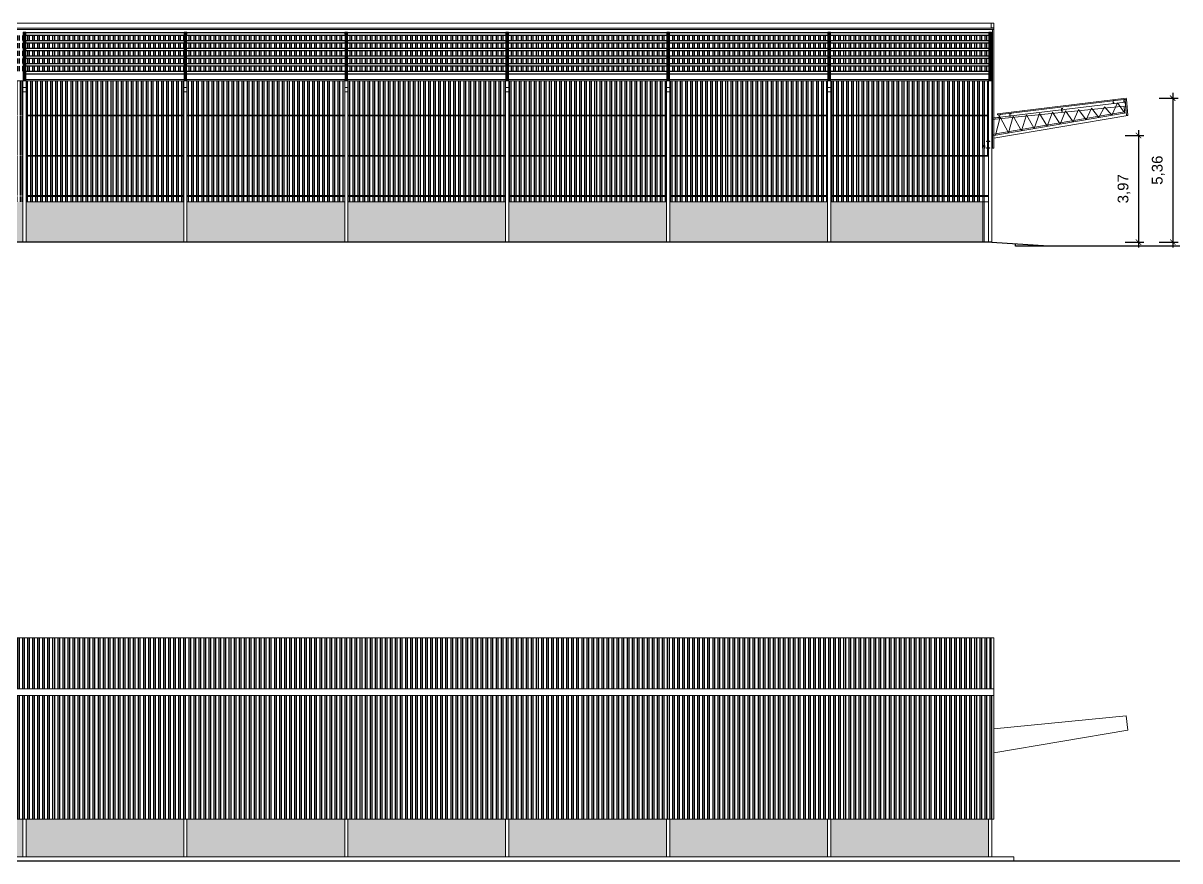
# Model space of a CAD drawing. Header units: inches. Extents: x 1286 to 7442, y -84 to 3420.
# Drawn here: x 2292.95 to 2336, y 61.46 to 92.65 of the extents above; entities that cross this region are included whole.
import ezdxf

# ---------------------------------------------------------------- set-up
doc = ezdxf.new("R2010")
doc.units = ezdxf.units.IN
doc.header["$LTSCALE"] = 3
doc.header["$MEASUREMENT"] = 0
for name, color, linetype, lineweight in [('ARQ_AÇO', 4, 'Continuous', 5), ('ARQ_ESQUADRIAS', 3, 'Continuous', 5), ('ARQ_VISTA', 2, 'Continuous', 5)]:
    doc.layers.add(name, color=color, linetype=linetype, lineweight=lineweight)
doc.layers.add('ARQ_COTAS', color=133, linetype='Continuous')
doc.layers.add('ARQ_HATCH', color=8, linetype='Continuous')
doc.styles.add('1 - 200', font='arial.ttf', dxfattribs={"height": 0.4})
doc.dimstyles.new('1 - 200', dxfattribs={"dimtxt": 0.4, "dimasz": 0.2, "dimexe": 0.2, "dimexo": 0.2, "dimgap": 0.3, "dimtad": 1, "dimzin": 4, "dimtxsty": '1 - 200', "dimblk": 'ARCHTICK', "dimcen": 0.1, "dimdle": 0.2, "dimclrd": 256, "dimclre": 256, "dimclrt": 256, "dimazin": 0, "dimtfac": 1, "dimtix": 1, "dimtofl": 0, "dimtmove": 2, "dimatfit": 3, "dimldrblk": 'OPEN90', "dimfxl": 0.5, "dimfxlon": 1, "dimtolj": 1, "dimtzin": 0, "dimlwd": -1, "dimlwe": -1, "dimarcsym": 0})
pattern_1 = [(37.5, (0, 0), (-0.01259867, 0.385364754), [0, -0.304, 0, -0.34, 0, -0.325]), (7.5, (0, 0), (0.35395534, 0.56442921), [0, -0.164, 0, -0.274, 0, -0.105]), (327.5, (-0.246, 0), (0.62282837, 0.00113181), [0, -0.1, 0, -0.36, 0, -0.47]), (317.5, (-0.246, 0), (0.60122532, 0.17553511), [0, -0.05, 0, -0.236, 0, -0.27])]

# ---------------------------------------------------------------- blocks, each defined once
blk = doc.blocks.new('A$Cf1c9a2c4')
at = {"layer": 'ARQ_AÇO'}
blk.add_lwpolyline([(-0.01, 0.0025), (-0.01, 0.06), (0, 0.06), (0, -0.06), (-0.01, -0.06), (-0.01, -0.0025), (-0.25, -0.0025), (-0.25, -0.06), (-0.26, -0.06), (-0.26, 0.06), (-0.25, 0.06), (-0.25, 0.0025), (-0.01, 0.0025)], dxfattribs=at)
blk = doc.blocks.new('A$Cad615786')
at = {"layer": 'ARQ_AÇO'}
blk.add_lwpolyline([(0.05, 0.005), (0.005, 0.005), (0.005, 0.095), (0.05, 0.095), (0.05, 0.1), (0, 0.1), (0, 0), (0.05, 0), (0.05, 0), (0.05, 0.005)], dxfattribs=at)
blk = doc.blocks.new('_ArchTick')
at = {"color": 0, "linetype": 'ByBlock', "const_width": 0.15}
blk.add_lwpolyline([(-0.5, -0.5), (0.5, 0.5)], dxfattribs=at)
blk = doc.blocks.new('*D181')
at = {"layer": 'ARQ_COTAS', "transparency": 16777216}
for p, q in [((2333.961, 88.466), (2334.661, 88.466)), ((2334.461, 88.666), (2334.461, 84.295)), ((2333.961, 84.495), (2334.661, 84.495))]:
    blk.add_line(p, q, dxfattribs=at)
at = {"layer": 'Defpoints', "color": 0, "transparency": 16777216}
for p in [(2329.079, 88.466), (2328.999, 84.495), (2334.461, 84.495)]:
    blk.add_point(p, dxfattribs=at)
at = {"layer": 'ARQ_COTAS', "transparency": 16777216, "xscale": 0.2, "yscale": 0.2, "zscale": 0.2}
for p, rotation in [((2334.461, 88.466), 90), ((2334.461, 84.495), 270)]:
    blk.add_blockref('_ArchTick', p, dxfattribs=dict(at, rotation=rotation))
at = {"layer": 'ARQ_COTAS', "transparency": 16777216, "insert": (2333.921, 86.481), "char_height": 0.4, "attachment_point": 5, "rotation": 90, "style": '1 - 200'}
blk.add_mtext('\\A1;3,97', dxfattribs=at)
blk = doc.blocks.new('_Open90')
at = {"color": 0, "linetype": 'ByBlock', "lineweight": -2}
for p, q in [((0, 0), (-1, 0)), ((-0.5, 0.5), (0, 0)), ((0, 0), (-0.5, -0.5))]:
    blk.add_line(p, q, dxfattribs=at)
blk = doc.blocks.new('*D182')
at = {"layer": 'ARQ_COTAS', "transparency": 16777216}
for p, q in [((2335.733, 90.051), (2335.733, 84.295)), ((2335.233, 89.851), (2335.933, 89.851)), ((2335.233, 84.495), (2335.933, 84.495))]:
    blk.add_line(p, q, dxfattribs=at)
at = {"layer": 'Defpoints', "color": 0, "transparency": 16777216}
for p in [(2334.006, 89.851), (2328.999, 84.495), (2335.733, 84.495)]:
    blk.add_point(p, dxfattribs=at)
at = {"layer": 'ARQ_COTAS', "transparency": 16777216, "xscale": 0.2, "yscale": 0.2, "zscale": 0.2}
for p, rotation in [((2335.733, 89.851), 90), ((2335.733, 84.495), 270)]:
    blk.add_blockref('_ArchTick', p, dxfattribs=dict(at, rotation=rotation))
at = {"layer": 'ARQ_COTAS', "transparency": 16777216, "insert": (2335.193, 87.173), "char_height": 0.4, "attachment_point": 5, "rotation": 90, "style": '1 - 200'}
blk.add_mtext('\\A1;5,36', dxfattribs=at)

msp = doc.modelspace()

# ---------------------------------------------------------------- hatches: boundary and pattern name
at = {"layer": 'ARQ_HATCH'}
h = msp.add_hatch(dxfattribs=at)
h.set_pattern_fill('ANSI32', scale=0.5, angle=45)
h.paths.add_polyline_path([(2257.011, 91.039), (2251.117, 91.039), (2251.117, 90.859), (2257.011, 90.859)])
h.paths.add_polyline_path([(2257.011, 91.3), (2257.011, 91.325), (2251.117, 91.325), (2251.117, 91.3), (2251.117, 91.146), (2257.011, 91.146)])
h.paths.add_polyline_path([(2257.011, 91.612), (2251.117, 91.612), (2251.117, 91.432), (2257.011, 91.432)])
h.paths.add_polyline_path([(2257.011, 91.899), (2251.117, 91.899), (2251.117, 91.719), (2257.011, 91.719)])
h.paths.add_polyline_path([(2257.011, 92.185), (2251.117, 92.185), (2251.117, 92.005), (2257.011, 92.005)])
h.paths.add_polyline_path([(2263.001, 92.185), (2257.107, 92.185), (2257.107, 92.005), (2263.001, 92.005)])
h.paths.add_polyline_path([(2263.001, 91.899), (2257.107, 91.899), (2257.107, 91.719), (2263.001, 91.719)])
h.paths.add_polyline_path([(2263.001, 91.612), (2257.107, 91.612), (2257.107, 91.432), (2263.001, 91.432)])
h.paths.add_polyline_path([(2263.001, 91.3), (2263.001, 91.325), (2257.107, 91.325), (2257.107, 91.3), (2257.107, 91.146), (2263.001, 91.146)])
h.paths.add_polyline_path([(2263.001, 91.039), (2257.107, 91.039), (2257.107, 90.859), (2263.001, 90.859)])
h.paths.add_polyline_path([(2268.991, 91.039), (2263.097, 91.039), (2263.097, 90.859), (2268.991, 90.859)])
h.paths.add_polyline_path([(2268.991, 91.3), (2268.991, 91.325), (2263.097, 91.325), (2263.097, 91.3), (2263.097, 91.146), (2268.991, 91.146)])
h.paths.add_polyline_path([(2268.991, 91.612), (2263.097, 91.612), (2263.097, 91.432), (2268.991, 91.432)])
h.paths.add_polyline_path([(2268.991, 91.899), (2263.097, 91.899), (2263.097, 91.719), (2268.991, 91.719)])
h.paths.add_polyline_path([(2268.991, 92.185), (2263.097, 92.185), (2263.097, 92.005), (2268.991, 92.005)])
h.paths.add_polyline_path([(2274.981, 91.039), (2269.087, 91.039), (2269.087, 90.859), (2274.981, 90.859)])
h.paths.add_polyline_path([(2274.981, 91.3), (2274.981, 91.325), (2269.087, 91.325), (2269.087, 91.3), (2269.087, 91.146), (2274.981, 91.146)])
h.paths.add_polyline_path([(2274.981, 91.612), (2269.087, 91.612), (2269.087, 91.432), (2274.981, 91.432)])
h.paths.add_polyline_path([(2274.981, 91.899), (2269.087, 91.899), (2269.087, 91.719), (2274.981, 91.719)])
h.paths.add_polyline_path([(2274.981, 92.185), (2269.087, 92.185), (2269.087, 92.005), (2274.981, 92.005)])
h.paths.add_polyline_path([(2280.971, 91.039), (2275.077, 91.039), (2275.077, 90.859), (2280.971, 90.859)])
h.paths.add_polyline_path([(2280.971, 91.3), (2280.971, 91.325), (2275.077, 91.325), (2275.077, 91.3), (2275.077, 91.146), (2280.971, 91.146)])
h.paths.add_polyline_path([(2280.971, 91.612), (2275.077, 91.612), (2275.077, 91.432), (2280.971, 91.432)])
h.paths.add_polyline_path([(2280.971, 91.899), (2275.077, 91.899), (2275.077, 91.719), (2280.971, 91.719)])
h.paths.add_polyline_path([(2280.971, 92.185), (2275.077, 92.185), (2275.077, 92.005), (2280.971, 92.005)])
h.paths.add_polyline_path([(2286.961, 91.039), (2281.067, 91.039), (2281.067, 90.859), (2286.961, 90.859)])
h.paths.add_polyline_path([(2286.961, 91.3), (2286.961, 91.325), (2281.067, 91.325), (2281.067, 91.3), (2281.067, 91.146), (2286.961, 91.146)])
h.paths.add_polyline_path([(2286.961, 91.612), (2281.067, 91.612), (2281.067, 91.432), (2286.961, 91.432)])
h.paths.add_polyline_path([(2286.961, 91.899), (2281.067, 91.899), (2281.067, 91.719), (2286.961, 91.719)])
h.paths.add_polyline_path([(2286.961, 92.185), (2281.067, 92.185), (2281.067, 92.005), (2286.961, 92.005)])
h.paths.add_polyline_path([(2292.951, 92.185), (2287.057, 92.185), (2287.057, 92.005), (2292.951, 92.005)])
h.paths.add_polyline_path([(2292.951, 91.899), (2287.057, 91.899), (2287.057, 91.719), (2292.951, 91.719)])
h.paths.add_polyline_path([(2292.951, 91.612), (2287.057, 91.612), (2287.057, 91.432), (2292.951, 91.432)])
h.paths.add_polyline_path([(2292.951, 91.3), (2292.951, 91.325), (2287.057, 91.325), (2287.057, 91.3), (2287.057, 91.146), (2292.951, 91.146)])
h.paths.add_polyline_path([(2292.951, 91.039), (2287.057, 91.039), (2287.057, 90.859), (2292.951, 90.859)])
h.paths.add_polyline_path([(2298.941, 91.039), (2293.047, 91.039), (2293.047, 90.859), (2298.941, 90.859)])
h.paths.add_polyline_path([(2298.941, 91.3), (2298.941, 91.325), (2293.047, 91.325), (2293.047, 91.3), (2293.047, 91.146), (2298.941, 91.146)])
h.paths.add_polyline_path([(2298.941, 91.612), (2293.047, 91.612), (2293.047, 91.432), (2298.941, 91.432)])
h.paths.add_polyline_path([(2298.941, 91.899), (2293.047, 91.899), (2293.047, 91.719), (2298.941, 91.719)])
h.paths.add_polyline_path([(2298.941, 92.185), (2293.047, 92.185), (2293.047, 92.005), (2298.941, 92.005)])
h.paths.add_polyline_path([(2304.931, 92.185), (2299.037, 92.185), (2299.037, 92.005), (2304.931, 92.005)])
h.paths.add_polyline_path([(2304.931, 91.612), (2299.037, 91.612), (2299.037, 91.432), (2304.931, 91.432)])
h.paths.add_polyline_path([(2304.931, 91.899), (2299.037, 91.899), (2299.037, 91.719), (2304.931, 91.719)])
h.paths.add_polyline_path([(2304.931, 91.3), (2304.931, 91.325), (2299.037, 91.325), (2299.037, 91.3), (2299.037, 91.146), (2304.931, 91.146)])
h.paths.add_polyline_path([(2304.931, 91.039), (2299.037, 91.039), (2299.037, 90.859), (2304.931, 90.859)])
h.paths.add_polyline_path([(2310.921, 91.039), (2305.027, 91.039), (2305.027, 90.859), (2310.921, 90.859)])
h.paths.add_polyline_path([(2310.921, 91.3), (2310.921, 91.325), (2305.027, 91.325), (2305.027, 91.3), (2305.027, 91.146), (2310.921, 91.146)])
h.paths.add_polyline_path([(2310.921, 91.612), (2305.027, 91.612), (2305.027, 91.432), (2310.921, 91.432)])
h.paths.add_polyline_path([(2310.921, 91.899), (2305.027, 91.899), (2305.027, 91.719), (2310.921, 91.719)])
h.paths.add_polyline_path([(2310.921, 92.185), (2305.027, 92.185), (2305.027, 92.005), (2310.921, 92.005)])
h.paths.add_polyline_path([(2316.911, 92.185), (2311.017, 92.185), (2311.017, 92.005), (2316.911, 92.005)])
h.paths.add_polyline_path([(2316.911, 91.899), (2311.017, 91.899), (2311.017, 91.719), (2316.911, 91.719)])
h.paths.add_polyline_path([(2316.911, 91.612), (2311.017, 91.612), (2311.017, 91.432), (2316.911, 91.432)])
h.paths.add_polyline_path([(2316.911, 91.3), (2316.911, 91.325), (2311.017, 91.325), (2311.017, 91.3), (2311.017, 91.146), (2316.911, 91.146)])
h.paths.add_polyline_path([(2316.911, 91.039), (2311.017, 91.039), (2311.017, 90.859), (2316.911, 90.859)])
h.paths.add_polyline_path([(2328.891, 91.039), (2322.997, 91.039), (2322.997, 90.859), (2328.891, 90.859)])
h.paths.add_polyline_path([(2328.891, 91.3), (2328.891, 91.325), (2322.997, 91.325), (2322.997, 91.3), (2322.997, 91.146), (2328.891, 91.146)])
h.paths.add_polyline_path([(2328.891, 91.612), (2322.997, 91.612), (2322.997, 91.432), (2328.891, 91.432)])
h.paths.add_polyline_path([(2328.891, 91.899), (2322.997, 91.899), (2322.997, 91.719), (2328.891, 91.719)])
h.paths.add_polyline_path([(2328.891, 92.185), (2322.997, 92.185), (2322.997, 92.005), (2328.891, 92.005)])
h.paths.add_polyline_path([(2322.901, 92.185), (2317.007, 92.185), (2317.007, 92.005), (2322.901, 92.005)])
h.paths.add_polyline_path([(2322.901, 91.899), (2317.007, 91.899), (2317.007, 91.719), (2322.901, 91.719)])
h.paths.add_polyline_path([(2322.901, 91.612), (2317.007, 91.612), (2317.007, 91.432), (2322.901, 91.432)])
h.paths.add_polyline_path([(2322.901, 91.3), (2322.901, 91.325), (2317.007, 91.325), (2317.007, 91.3), (2317.007, 91.146), (2322.901, 91.146)])
h.paths.add_polyline_path([(2322.901, 91.039), (2317.007, 91.039), (2317.007, 90.859), (2322.901, 90.859)])
h = msp.add_hatch(dxfattribs=at)
h.set_pattern_fill('ANSI32', color=250, scale=0.5, angle=45)
h.set_pattern_definition([(90, (2312.17093, 86.09793), (-0.1875, 0), []), (90, (2312.23343, 86.16043), (-0.1875, 0), [])])
h.paths.add_polyline_path([(2316.899, 86.195), (2311.029, 86.195), (2311.029, 85.995), (2316.899, 85.995)])
h.paths.add_polyline_path([(2328.669, 86.195), (2323.009, 86.195), (2323.009, 85.995), (2328.669, 85.995)])
h.paths.add_polyline_path([(2322.889, 86.195), (2317.019, 86.195), (2317.019, 85.995), (2322.889, 85.995)])
h.paths.add_polyline_path([(2310.909, 86.195), (2305.039, 86.195), (2305.039, 85.995), (2310.909, 85.995)])
h.paths.add_polyline_path([(2304.919, 86.195), (2299.049, 86.195), (2299.049, 85.995), (2304.919, 85.995)])
h.paths.add_polyline_path([(2292.939, 86.195), (2287.069, 86.195), (2287.069, 85.995), (2292.939, 85.995)])
h.paths.add_polyline_path([(2298.929, 86.195), (2293.059, 86.195), (2293.059, 85.995), (2298.929, 85.995)])
h.paths.add_polyline_path([(2286.949, 86.195), (2281.079, 86.195), (2281.079, 85.995), (2286.949, 85.995)])
h.paths.add_polyline_path([(2280.959, 86.195), (2278.409, 86.195), (2278.409, 85.995), (2280.959, 85.995)])
h.paths.add_polyline_path([(2274.969, 86.195), (2269.099, 86.195), (2269.099, 85.995), (2274.969, 85.995)])
h.paths.add_polyline_path([(2268.979, 86.195), (2263.109, 86.195), (2263.109, 85.995), (2268.979, 85.995)])
h.paths.add_polyline_path([(2262.989, 86.195), (2257.119, 86.195), (2257.119, 85.995), (2262.989, 85.995)])
h.paths.add_polyline_path([(2256.999, 86.195), (2251.339, 86.195), (2251.339, 85.995), (2256.999, 85.995)])
h.paths.add_polyline_path([(2251.289, 87.695), (2251.129, 87.695), (2251.129, 86.225), (2251.289, 86.225)])
h.paths.add_polyline_path([(2251.289, 86.195), (2251.129, 86.195), (2251.129, 85.995), (2251.289, 85.995)])
h.paths.add_polyline_path([(2256.999, 87.695), (2251.339, 87.695), (2251.339, 86.225), (2256.999, 86.225)])
h.paths.add_polyline_path([(2256.999, 89.195), (2251.129, 89.195), (2251.129, 88.255), (2251.199, 88.255), (2251.199, 88.245), (2251.142, 88.245), (2251.142, 88.005), (2251.199, 88.005), (2251.199, 87.995), (2251.129, 87.995), (2251.129, 87.725), (2251.289, 87.725), (2251.289, 87.995), (2251.269, 87.995), (2251.269, 88.095), (2251.359, 88.095), (2251.359, 87.995), (2251.358, 87.725), (2256.999, 87.725)])
h.paths.add_polyline_path([(2256.999, 90.495), (2251.129, 90.495), (2251.129, 89.225), (2256.999, 89.225)])
h.paths.add_polyline_path([(2262.989, 90.495), (2257.119, 90.495), (2257.119, 89.225), (2262.989, 89.225)])
h.paths.add_polyline_path([(2262.989, 89.195), (2257.119, 89.195), (2257.119, 87.725), (2262.989, 87.725)])
h.paths.add_polyline_path([(2262.989, 87.695), (2257.119, 87.695), (2257.119, 86.225), (2262.989, 86.225)])
h.paths.add_polyline_path([(2268.979, 87.695), (2263.109, 87.695), (2263.109, 86.225), (2268.979, 86.225)])
h.paths.add_polyline_path([(2268.979, 89.195), (2263.109, 89.195), (2263.109, 87.725), (2268.979, 87.725)])
h.paths.add_polyline_path([(2268.979, 90.495), (2263.109, 90.495), (2263.109, 89.225), (2268.979, 89.225)])
h.paths.add_polyline_path([(2274.969, 90.495), (2269.099, 90.495), (2269.099, 89.225), (2274.969, 89.225)])
h.paths.add_polyline_path([(2274.969, 89.195), (2269.099, 89.195), (2269.099, 87.725), (2274.969, 87.725), (2274.969, 87.995), (2273.249, 87.995), (2273.249, 88.095), (2274.969, 88.095)])
h.paths.add_polyline_path([(2274.969, 87.695), (2269.099, 87.695), (2269.099, 86.225), (2274.969, 86.225)])
h.paths.add_polyline_path([(2278.289, 89.195), (2275.089, 89.195), (2275.089, 88.255), (2278.289, 88.255)])
h.paths.add_polyline_path([(2278.289, 90.495), (2275.089, 90.495), (2275.089, 89.225), (2278.289, 89.225)])
h.paths.add_polyline_path([(2280.959, 90.495), (2278.409, 90.495), (2278.409, 89.225), (2280.959, 89.225)])
h.paths.add_polyline_path([(2280.959, 89.195), (2278.409, 89.195), (2278.409, 88.095), (2280.129, 88.095), (2280.129, 87.995), (2278.409, 87.995), (2278.409, 87.725), (2280.959, 87.725)])
h.paths.add_polyline_path([(2280.959, 87.695), (2278.409, 87.695), (2278.409, 86.225), (2280.959, 86.225)])
h.paths.add_polyline_path([(2286.949, 87.695), (2281.079, 87.695), (2281.079, 86.225), (2286.949, 86.225)])
h.paths.add_polyline_path([(2286.949, 89.195), (2281.079, 89.195), (2281.079, 87.725), (2286.949, 87.725)])
h.paths.add_polyline_path([(2286.949, 90.495), (2281.079, 90.495), (2281.079, 89.225), (2286.949, 89.225)])
h.paths.add_polyline_path([(2292.939, 89.195), (2287.069, 89.195), (2287.069, 87.725), (2292.939, 87.725)])
h.paths.add_polyline_path([(2292.939, 87.695), (2287.069, 87.695), (2287.069, 86.225), (2292.939, 86.225)])
h.paths.add_polyline_path([(2292.939, 90.495), (2287.069, 90.495), (2287.069, 89.225), (2292.939, 89.225)])
h.paths.add_polyline_path([(2298.929, 90.495), (2293.059, 90.495), (2293.059, 89.225), (2298.929, 89.225)])
h.paths.add_polyline_path([(2298.929, 87.695), (2293.059, 87.695), (2293.059, 86.225), (2298.929, 86.225)])
h.paths.add_polyline_path([(2298.929, 89.195), (2293.059, 89.195), (2293.059, 87.725), (2298.929, 87.725)])
h.paths.add_polyline_path([(2304.919, 89.195), (2299.049, 89.195), (2299.049, 87.725), (2304.919, 87.725)])
h.paths.add_polyline_path([(2304.919, 90.495), (2299.049, 90.495), (2299.049, 89.225), (2304.919, 89.225)])
h.paths.add_polyline_path([(2304.919, 87.695), (2299.049, 87.695), (2299.049, 86.225), (2304.919, 86.225)])
h.paths.add_polyline_path([(2310.909, 87.695), (2305.039, 87.695), (2305.039, 86.225), (2310.909, 86.225)])
h.paths.add_polyline_path([(2310.909, 89.195), (2305.039, 89.195), (2305.039, 87.725), (2310.909, 87.725)])
h.paths.add_polyline_path([(2310.909, 90.495), (2305.039, 90.495), (2305.039, 89.225), (2310.909, 89.225)])
h.paths.add_polyline_path([(2316.899, 90.495), (2311.029, 90.495), (2311.029, 89.225), (2316.899, 89.225)])
h.paths.add_polyline_path([(2316.899, 89.195), (2311.029, 89.195), (2311.029, 87.725), (2316.899, 87.725)])
h.paths.add_polyline_path([(2316.899, 87.695), (2311.029, 87.695), (2311.029, 86.225), (2316.899, 86.225)])
h.paths.add_polyline_path([(2322.889, 87.695), (2317.019, 87.695), (2317.019, 86.225), (2322.889, 86.225)])
h.paths.add_polyline_path([(2322.889, 89.195), (2317.019, 89.195), (2317.019, 87.725), (2322.889, 87.725)])
h.paths.add_polyline_path([(2322.889, 90.495), (2317.019, 90.495), (2317.019, 89.225), (2322.889, 89.225)])
h.paths.add_polyline_path([(2328.879, 90.495), (2323.009, 90.495), (2323.009, 89.225), (2328.879, 89.225)])
h.paths.add_polyline_path([(2328.879, 89.195), (2323.009, 89.195), (2323.009, 87.725), (2328.669, 87.725), (2328.669, 87.995), (2328.649, 87.995), (2328.649, 88.095), (2328.739, 88.095), (2328.739, 87.995), (2328.738, 87.725), (2328.879, 87.725), (2328.879, 87.995), (2328.809, 87.995), (2328.809, 88.005), (2328.867, 88.005), (2328.867, 88.245), (2328.809, 88.245), (2328.809, 88.255), (2328.879, 88.255)])
h.paths.add_polyline_path([(2328.669, 87.695), (2323.009, 87.695), (2323.009, 86.225), (2328.669, 86.225)])
h = msp.add_hatch(dxfattribs=at)
h.set_pattern_fill('AR-SAND', color=250, scale=0.2)
h.set_pattern_definition(pattern_1)
h.paths.add_polyline_path([(2328.669, 85.995), (2323.009, 85.995), (2323.009, 84.495), (2328.669, 84.495)])
h.paths.add_polyline_path([(2322.889, 85.995), (2317.019, 85.995), (2317.019, 84.495), (2322.889, 84.495)])
h.paths.add_polyline_path([(2316.899, 85.995), (2311.029, 85.995), (2311.029, 84.495), (2316.899, 84.495)])
h.paths.add_polyline_path([(2310.909, 85.995), (2305.039, 85.995), (2305.039, 84.495), (2310.909, 84.495)])
h.paths.add_polyline_path([(2304.919, 85.995), (2299.049, 85.995), (2299.049, 84.495), (2304.919, 84.495)])
h.paths.add_polyline_path([(2298.929, 85.995), (2293.059, 85.995), (2293.059, 84.495), (2298.929, 84.495)])
h.paths.add_polyline_path([(2292.939, 85.995), (2287.069, 85.995), (2287.069, 84.495), (2292.939, 84.495)])
h.paths.add_polyline_path([(2286.949, 85.995), (2281.079, 85.995), (2281.079, 84.495), (2286.949, 84.495)])
h.paths.add_polyline_path([(2280.959, 85.995), (2278.409, 85.995), (2278.409, 84.495), (2280.959, 84.495)])
h.paths.add_polyline_path([(2274.969, 85.995), (2269.099, 85.995), (2269.099, 84.495), (2274.969, 84.495)])
h.paths.add_polyline_path([(2268.979, 85.995), (2263.109, 85.995), (2263.109, 84.495), (2268.979, 84.495)])
h.paths.add_polyline_path([(2262.989, 85.995), (2257.119, 85.995), (2257.119, 84.495), (2262.989, 84.495)])
h.paths.add_polyline_path([(2256.999, 85.995), (2251.339, 85.995), (2251.339, 84.495), (2256.999, 84.495)])
h = msp.add_hatch(dxfattribs=at)
h.set_pattern_fill('ANSI32', scale=0.5, angle=45)
h.paths.add_polyline_path([(2328.979, 69.762), (2251.029, 69.762), (2251.029, 67.862), (2328.979, 67.862)])
h = msp.add_hatch(dxfattribs=at)
h.set_pattern_fill('ANSI32', color=2, scale=0.5, angle=45)
h.paths.add_polyline_path([(2329.079, 67.61), (2250.929, 67.61), (2250.929, 63.01), (2275.089, 63.01), (2275.089, 65.11), (2278.289, 65.11), (2278.289, 63.01), (2329.079, 63.01)])
h = msp.add_hatch(dxfattribs=at)
h.set_pattern_fill('AR-SAND', scale=0.2)
h.set_pattern_definition(pattern_1)
h.paths.add_polyline_path([(2256.999, 63.01), (2251.129, 63.01), (2251.129, 61.61), (2256.999, 61.61)])
h.paths.add_polyline_path([(2262.989, 63.01), (2257.119, 63.01), (2257.119, 61.61), (2262.989, 61.61)])
h.paths.add_polyline_path([(2268.979, 63.01), (2263.109, 63.01), (2263.109, 61.61), (2268.979, 61.61)])
h.paths.add_polyline_path([(2274.969, 63.01), (2269.099, 63.01), (2269.099, 61.61), (2274.969, 61.61)])
h.paths.add_polyline_path([(2280.959, 63.01), (2278.409, 63.01), (2278.409, 61.61), (2280.959, 61.61)])
h.paths.add_polyline_path([(2286.949, 63.01), (2281.079, 63.01), (2281.079, 61.61), (2286.949, 61.61)])
h.paths.add_polyline_path([(2292.939, 63.01), (2287.069, 63.01), (2287.069, 61.61), (2292.939, 61.61)])
h.paths.add_polyline_path([(2298.929, 63.01), (2293.059, 63.01), (2293.059, 61.61), (2298.929, 61.61)])
h.paths.add_polyline_path([(2304.919, 63.01), (2299.049, 63.01), (2299.049, 61.61), (2304.919, 61.61)])
h.paths.add_polyline_path([(2310.909, 63.01), (2305.039, 63.01), (2305.039, 61.61), (2310.909, 61.61)])
h.paths.add_polyline_path([(2316.899, 63.01), (2311.029, 63.01), (2311.029, 61.61), (2316.899, 61.61)])
h.paths.add_polyline_path([(2322.889, 63.01), (2317.019, 63.01), (2317.019, 61.61), (2322.889, 61.61)])
h.paths.add_polyline_path([(2328.879, 63.01), (2323.009, 63.01), (2323.009, 61.61), (2328.879, 61.61)])

# ---------------------------------------------------------------- linework, layer by layer
at = {"color": 6}
msp.add_line((2244.009, 61.46), (2335.999, 61.46), dxfattribs=at)
for points in [[(2328.999, 84.495), (2251.009, 84.495)], [(2335.999, 84.345), (2329.888, 84.345), (2329.888, 84.426)]]:
    msp.add_lwpolyline(points, dxfattribs=at)
at = {"layer": 'ARQ_AÇO'}
for points in [[(2250.929, 92.415), (2329.079, 92.415), (2329.079, 92.465), (2250.929, 92.465)], [(2292.951, 92.311), (2293.047, 92.311), (2293.047, 92.237), (2293.049, 92.237), (2293.049, 92.313), (2292.949, 92.313), (2292.949, 92.237), (2292.951, 92.237)], [(2298.941, 92.311), (2299.037, 92.311), (2299.037, 92.237), (2299.039, 92.237), (2299.039, 92.313), (2298.939, 92.313), (2298.939, 92.237), (2298.941, 92.237)], [(2304.931, 92.311), (2305.027, 92.311), (2305.027, 92.237), (2305.029, 92.237), (2305.029, 92.313), (2304.929, 92.313), (2304.929, 92.237), (2304.931, 92.237)], [(2310.921, 92.311), (2311.017, 92.311), (2311.017, 92.237), (2311.019, 92.237), (2311.019, 92.313), (2310.919, 92.313), (2310.919, 92.237), (2310.921, 92.237)], [(2316.911, 92.311), (2317.007, 92.311), (2317.007, 92.237), (2317.009, 92.237), (2317.009, 92.313), (2316.909, 92.313), (2316.909, 92.237), (2316.911, 92.237)], [(2322.901, 92.311), (2322.997, 92.311), (2322.997, 92.237), (2322.999, 92.237), (2322.999, 92.313), (2322.899, 92.313), (2322.899, 92.237), (2322.901, 92.237)], [(2328.891, 92.311), (2328.987, 92.311), (2328.987, 92.237), (2328.989, 92.237), (2328.989, 92.313), (2328.889, 92.313), (2328.889, 92.237), (2328.891, 92.237)], [(2329.079, 87.995), (2329.029, 87.995), (2329.029, 92.415), (2329.079, 92.415)], [(2292.951, 91.3), (2292.981, 91.3), (2292.981, 91.342), (2292.951, 91.342)], [(2293.047, 91.3), (2293.017, 91.3), (2293.017, 91.342), (2293.047, 91.342)], [(2298.941, 91.3), (2298.971, 91.3), (2298.971, 91.342), (2298.941, 91.342)], [(2299.037, 91.3), (2299.007, 91.3), (2299.007, 91.342), (2299.037, 91.342)], [(2304.931, 91.3), (2304.961, 91.3), (2304.961, 91.342), (2304.931, 91.342)], [(2305.027, 91.3), (2304.997, 91.3), (2304.997, 91.342), (2305.027, 91.342)], [(2310.921, 91.3), (2310.951, 91.3), (2310.951, 91.342), (2310.921, 91.342)], [(2311.017, 91.3), (2310.987, 91.3), (2310.987, 91.342), (2311.017, 91.342)], [(2316.911, 91.3), (2316.941, 91.3), (2316.941, 91.342), (2316.911, 91.342)], [(2317.007, 91.3), (2316.977, 91.3), (2316.977, 91.342), (2317.007, 91.342)], [(2322.901, 91.3), (2322.931, 91.3), (2322.931, 91.342), (2322.901, 91.342)], [(2322.997, 91.3), (2322.967, 91.3), (2322.967, 91.342), (2322.997, 91.342)], [(2328.891, 91.3), (2328.921, 91.3), (2328.921, 91.342), (2328.891, 91.342)], [(2328.987, 91.3), (2328.957, 91.3), (2328.957, 91.342), (2328.987, 91.342)], [(2292.951, 90.497), (2293.047, 90.497), (2293.047, 90.545), (2293.049, 90.545), (2293.049, 90.495), (2292.949, 90.495), (2292.949, 90.545), (2292.951, 90.545)], [(2298.941, 90.497), (2299.037, 90.497), (2299.037, 90.545), (2299.039, 90.545), (2299.039, 90.495), (2298.939, 90.495), (2298.939, 90.545), (2298.941, 90.545)], [(2304.931, 90.497), (2305.027, 90.497), (2305.027, 90.545), (2305.029, 90.545), (2305.029, 90.495), (2304.929, 90.495), (2304.929, 90.545), (2304.931, 90.545)], [(2310.921, 90.497), (2311.017, 90.497), (2311.017, 90.545), (2311.019, 90.545), (2311.019, 90.495), (2310.919, 90.495), (2310.919, 90.545), (2310.921, 90.545)], [(2316.911, 90.497), (2317.007, 90.497), (2317.007, 90.545), (2317.009, 90.545), (2317.009, 90.495), (2316.909, 90.495), (2316.909, 90.545), (2316.911, 90.545)], [(2322.901, 90.497), (2322.997, 90.497), (2322.997, 90.545), (2322.999, 90.545), (2322.999, 90.495), (2322.899, 90.495), (2322.899, 90.545), (2322.901, 90.545)], [(2328.891, 90.497), (2328.987, 90.497), (2328.987, 90.545), (2328.989, 90.545), (2328.989, 90.495), (2328.889, 90.495), (2328.889, 90.545), (2328.891, 90.545)], [(2329.029, 90.715), (2328.999, 90.715), (2328.999, 90.745), (2329.029, 90.745)], [(2329.029, 89.195), (2328.999, 89.195), (2328.999, 89.225), (2329.029, 89.225)], [(2329.267, 89.235), (2329.269, 89.235), (2329.279, 89.136), (2329.029, 89.111), (2329.029, 89.235), (2329.031, 89.235), (2329.031, 89.113), (2329.277, 89.138)], [(2329.029, 87.995), (2328.999, 87.995), (2328.999, 88.025), (2329.029, 88.025)], [(2329.029, 87.995), (2328.999, 87.995), (2328.999, 88.025), (2329.029, 88.025)]]:
    msp.add_lwpolyline(points, close=True, dxfattribs=at)
for points in [[(2328.979, 92.465), (2329.079, 92.465), (2329.079, 92.212), (2329.081, 92.212), (2329.081, 92.467), (2328.979, 92.467), (2328.979, 92.465)], [(2334.01, 89.811), (2334.006, 89.851), (2329.213, 89.27), (2329.217, 89.23), (2334.01, 89.811)], [(2334.009, 89.209), (2334.059, 89.214), (2334.01, 89.811), (2333.96, 89.806), (2334.009, 89.209)], [(2331.111, 84.355), (2331.111, 84.345), (2328.999, 84.485), (2328.999, 84.495), (2331.111, 84.355)]]:
    msp.add_lwpolyline(points, dxfattribs=at)
at = {"layer": 'ARQ_ESQUADRIAS'}
msp.add_lwpolyline([(2328.719, 87.995), (2328.739, 87.995), (2328.739, 88.095), (2328.649, 88.095), (2328.649, 87.995), (2328.669, 87.995)], dxfattribs=at)
msp.add_lwpolyline([(2328.719, 88.055), (2328.669, 88.055), (2328.669, 84.495), (2328.719, 84.495)], close=True, dxfattribs=at)
at = {"layer": 'ARQ_VISTA', "color": 7}
for p, q in [((2293.047, 92.292), (2298.941, 92.292)), ((2293.047, 92.287), (2298.941, 92.287)), ((2293.047, 92.28), (2298.941, 92.28)), ((2293.047, 92.198), (2298.941, 92.198)), ((2293.047, 92.193), (2298.941, 92.193)), ((2293.047, 92.185), (2298.941, 92.185)), ((2304.931, 92.292), (2299.037, 92.292)), ((2304.931, 92.287), (2299.037, 92.287)), ((2304.931, 92.28), (2299.037, 92.28)), ((2304.931, 92.198), (2299.037, 92.198)), ((2304.931, 92.193), (2299.037, 92.193)), ((2304.931, 92.185), (2299.037, 92.185)), ((2305.027, 92.292), (2310.921, 92.292)), ((2305.027, 92.287), (2310.921, 92.287)), ((2305.027, 92.28), (2310.921, 92.28)), ((2305.027, 92.198), (2310.921, 92.198)), ((2305.027, 92.193), (2310.921, 92.193)), ((2305.027, 92.185), (2310.921, 92.185)), ((2316.911, 92.292), (2311.017, 92.292)), ((2316.911, 92.287), (2311.017, 92.287)), ((2316.911, 92.28), (2311.017, 92.28)), ((2316.911, 92.198), (2311.017, 92.198)), ((2316.911, 92.193), (2311.017, 92.193)), ((2316.911, 92.185), (2311.017, 92.185)), ((2317.007, 92.292), (2322.901, 92.292)), ((2317.007, 92.287), (2322.901, 92.287)), ((2317.007, 92.28), (2322.901, 92.28)), ((2317.007, 92.198), (2322.901, 92.198)), ((2317.007, 92.193), (2322.901, 92.193)), ((2317.007, 92.185), (2322.901, 92.185)), ((2328.891, 92.292), (2322.997, 92.292)), ((2328.891, 92.287), (2322.997, 92.287)), ((2328.891, 92.28), (2322.997, 92.28)), ((2328.891, 92.198), (2322.997, 92.198)), ((2328.891, 92.193), (2322.997, 92.193)), ((2328.891, 92.185), (2322.997, 92.185)), ((2293.047, 92.005), (2298.941, 92.005)), ((2293.047, 92), (2298.941, 92)), ((2293.047, 91.993), (2298.941, 91.993)), ((2293.047, 91.911), (2298.941, 91.911)), ((2293.047, 91.906), (2298.941, 91.906)), ((2293.047, 91.899), (2298.941, 91.899)), ((2293.047, 91.719), (2298.941, 91.719)), ((2293.047, 91.714), (2298.941, 91.714)), ((2293.047, 91.707), (2298.941, 91.707)), ((2304.931, 92.005), (2299.037, 92.005)), ((2304.931, 92), (2299.037, 92)), ((2304.931, 91.993), (2299.037, 91.993)), ((2304.931, 91.911), (2299.037, 91.911)), ((2304.931, 91.906), (2299.037, 91.906)), ((2304.931, 91.899), (2299.037, 91.899)), ((2304.931, 91.719), (2299.037, 91.719)), ((2304.931, 91.714), (2299.037, 91.714)), ((2304.931, 91.707), (2299.037, 91.707)), ((2305.027, 92.005), (2310.921, 92.005)), ((2305.027, 92), (2310.921, 92)), ((2305.027, 91.993), (2310.921, 91.993)), ((2305.027, 91.911), (2310.921, 91.911)), ((2305.027, 91.906), (2310.921, 91.906)), ((2305.027, 91.899), (2310.921, 91.899)), ((2305.027, 91.719), (2310.921, 91.719)), ((2305.027, 91.714), (2310.921, 91.714)), ((2305.027, 91.707), (2310.921, 91.707)), ((2316.911, 92.005), (2311.017, 92.005)), ((2316.911, 92), (2311.017, 92)), ((2316.911, 91.993), (2311.017, 91.993)), ((2316.911, 91.911), (2311.017, 91.911)), ((2316.911, 91.906), (2311.017, 91.906)), ((2316.911, 91.899), (2311.017, 91.899)), ((2316.911, 91.719), (2311.017, 91.719)), ((2316.911, 91.714), (2311.017, 91.714)), ((2316.911, 91.707), (2311.017, 91.707)), ((2317.007, 92.005), (2322.901, 92.005)), ((2317.007, 92), (2322.901, 92)), ((2317.007, 91.993), (2322.901, 91.993)), ((2317.007, 91.911), (2322.901, 91.911)), ((2317.007, 91.906), (2322.901, 91.906)), ((2317.007, 91.899), (2322.901, 91.899)), ((2317.007, 91.719), (2322.901, 91.719)), ((2317.007, 91.714), (2322.901, 91.714)), ((2317.007, 91.707), (2322.901, 91.707)), ((2328.891, 92.005), (2322.997, 92.005)), ((2328.891, 92), (2322.997, 92)), ((2328.891, 91.993), (2322.997, 91.993)), ((2328.891, 91.911), (2322.997, 91.911)), ((2328.891, 91.906), (2322.997, 91.906)), ((2328.891, 91.899), (2322.997, 91.899)), ((2328.891, 91.719), (2322.997, 91.719)), ((2328.891, 91.714), (2322.997, 91.714)), ((2328.891, 91.707), (2322.997, 91.707)), ((2293.047, 91.625), (2298.941, 91.625)), ((2293.047, 91.62), (2298.941, 91.62)), ((2293.047, 91.612), (2298.941, 91.612)), ((2293.047, 91.432), (2298.941, 91.432)), ((2293.047, 91.427), (2298.941, 91.427)), ((2293.047, 91.42), (2298.941, 91.42)), ((2293.047, 91.338), (2298.941, 91.338)), ((2293.047, 91.333), (2298.941, 91.333)), ((2293.047, 91.325), (2298.941, 91.325)), ((2304.931, 91.625), (2299.037, 91.625)), ((2304.931, 91.62), (2299.037, 91.62)), ((2304.931, 91.612), (2299.037, 91.612)), ((2304.931, 91.432), (2299.037, 91.432)), ((2304.931, 91.427), (2299.037, 91.427)), ((2304.931, 91.42), (2299.037, 91.42)), ((2304.931, 91.338), (2299.037, 91.338)), ((2304.931, 91.333), (2299.037, 91.333)), ((2304.931, 91.325), (2299.037, 91.325)), ((2305.027, 91.625), (2310.921, 91.625)), ((2305.027, 91.62), (2310.921, 91.62)), ((2305.027, 91.612), (2310.921, 91.612)), ((2305.027, 91.432), (2310.921, 91.432)), ((2305.027, 91.427), (2310.921, 91.427)), ((2305.027, 91.42), (2310.921, 91.42)), ((2305.027, 91.338), (2310.921, 91.338)), ((2305.027, 91.333), (2310.921, 91.333)), ((2305.027, 91.325), (2310.921, 91.325)), ((2316.911, 91.625), (2311.017, 91.625)), ((2316.911, 91.62), (2311.017, 91.62)), ((2316.911, 91.612), (2311.017, 91.612)), ((2316.911, 91.432), (2311.017, 91.432)), ((2316.911, 91.427), (2311.017, 91.427)), ((2316.911, 91.42), (2311.017, 91.42)), ((2316.911, 91.338), (2311.017, 91.338)), ((2316.911, 91.333), (2311.017, 91.333)), ((2316.911, 91.325), (2311.017, 91.325)), ((2317.007, 91.625), (2322.901, 91.625)), ((2317.007, 91.62), (2322.901, 91.62)), ((2317.007, 91.612), (2322.901, 91.612)), ((2317.007, 91.432), (2322.901, 91.432)), ((2317.007, 91.427), (2322.901, 91.427)), ((2317.007, 91.42), (2322.901, 91.42)), ((2317.007, 91.338), (2322.901, 91.338)), ((2317.007, 91.333), (2322.901, 91.333)), ((2317.007, 91.325), (2322.901, 91.325)), ((2328.891, 91.625), (2322.997, 91.625)), ((2328.891, 91.62), (2322.997, 91.62)), ((2328.891, 91.612), (2322.997, 91.612)), ((2328.891, 91.432), (2322.997, 91.432)), ((2328.891, 91.427), (2322.997, 91.427)), ((2328.891, 91.42), (2322.997, 91.42)), ((2328.891, 91.338), (2322.997, 91.338)), ((2328.891, 91.333), (2322.997, 91.333)), ((2328.891, 91.325), (2322.997, 91.325)), ((2293.047, 91.146), (2298.941, 91.146)), ((2293.047, 91.141), (2298.941, 91.141)), ((2293.047, 91.134), (2298.941, 91.134)), ((2293.047, 91.052), (2298.941, 91.052)), ((2293.047, 91.047), (2298.941, 91.047)), ((2293.047, 91.039), (2298.941, 91.039)), ((2293.047, 90.859), (2298.941, 90.859)), ((2293.047, 90.854), (2298.941, 90.854)), ((2293.047, 90.847), (2298.941, 90.847)), ((2304.931, 91.146), (2299.037, 91.146)), ((2304.931, 91.141), (2299.037, 91.141)), ((2304.931, 91.134), (2299.037, 91.134)), ((2304.931, 91.052), (2299.037, 91.052)), ((2304.931, 91.047), (2299.037, 91.047)), ((2304.931, 91.039), (2299.037, 91.039)), ((2304.931, 90.859), (2299.037, 90.859)), ((2304.931, 90.854), (2299.037, 90.854)), ((2304.931, 90.847), (2299.037, 90.847)), ((2305.027, 91.146), (2310.921, 91.146)), ((2305.027, 91.141), (2310.921, 91.141)), ((2305.027, 91.134), (2310.921, 91.134)), ((2305.027, 91.052), (2310.921, 91.052)), ((2305.027, 91.047), (2310.921, 91.047)), ((2305.027, 91.039), (2310.921, 91.039)), ((2305.027, 90.859), (2310.921, 90.859)), ((2305.027, 90.854), (2310.921, 90.854)), ((2305.027, 90.847), (2310.921, 90.847)), ((2316.911, 91.146), (2311.017, 91.146)), ((2316.911, 91.141), (2311.017, 91.141)), ((2316.911, 91.134), (2311.017, 91.134)), ((2316.911, 91.052), (2311.017, 91.052)), ((2316.911, 91.047), (2311.017, 91.047)), ((2316.911, 91.039), (2311.017, 91.039)), ((2316.911, 90.859), (2311.017, 90.859)), ((2316.911, 90.854), (2311.017, 90.854)), ((2316.911, 90.847), (2311.017, 90.847)), ((2317.007, 91.146), (2322.901, 91.146)), ((2317.007, 91.141), (2322.901, 91.141)), ((2317.007, 91.134), (2322.901, 91.134)), ((2317.007, 91.052), (2322.901, 91.052)), ((2317.007, 91.047), (2322.901, 91.047)), ((2317.007, 91.039), (2322.901, 91.039)), ((2317.007, 90.859), (2322.901, 90.859)), ((2317.007, 90.854), (2322.901, 90.854)), ((2317.007, 90.847), (2322.901, 90.847)), ((2328.891, 91.146), (2322.997, 91.146)), ((2328.891, 91.141), (2322.997, 91.141)), ((2328.891, 91.134), (2322.997, 91.134)), ((2328.891, 91.052), (2322.997, 91.052)), ((2328.891, 91.047), (2322.997, 91.047)), ((2328.891, 91.039), (2322.997, 91.039)), ((2328.891, 90.859), (2322.997, 90.859)), ((2328.891, 90.854), (2322.997, 90.854)), ((2328.891, 90.847), (2322.997, 90.847)), ((2293.047, 90.765), (2298.941, 90.765)), ((2293.047, 90.76), (2298.941, 90.76)), ((2293.047, 90.752), (2298.941, 90.752)), ((2304.931, 90.765), (2299.037, 90.765)), ((2304.931, 90.76), (2299.037, 90.76)), ((2304.931, 90.752), (2299.037, 90.752)), ((2305.027, 90.765), (2310.921, 90.765)), ((2305.027, 90.76), (2310.921, 90.76)), ((2305.027, 90.752), (2310.921, 90.752)), ((2316.911, 90.765), (2311.017, 90.765)), ((2316.911, 90.76), (2311.017, 90.76)), ((2316.911, 90.752), (2311.017, 90.752)), ((2317.007, 90.765), (2322.901, 90.765)), ((2317.007, 90.76), (2322.901, 90.76)), ((2317.007, 90.752), (2322.901, 90.752)), ((2328.891, 90.765), (2322.997, 90.765)), ((2328.891, 90.76), (2322.997, 90.76)), ((2328.891, 90.752), (2322.997, 90.752)), ((2328.979, 69.762), (2328.979, 67.862))]:
    msp.add_line(p, q, dxfattribs=at)
at = {"layer": 'ARQ_VISTA', "color": 250}
for p, q in [((2328.879, 90.495), (2251.129, 90.495)), ((2298.941, 90.745), (2293.047, 90.745)), ((2298.941, 90.545), (2293.047, 90.545)), ((2299.037, 90.745), (2304.931, 90.745)), ((2299.037, 90.545), (2304.931, 90.545)), ((2310.921, 90.745), (2305.027, 90.745)), ((2310.921, 90.545), (2305.027, 90.545)), ((2311.017, 90.745), (2316.911, 90.745)), ((2311.017, 90.545), (2316.911, 90.545)), ((2322.901, 90.745), (2317.007, 90.745)), ((2322.901, 90.545), (2317.007, 90.545)), ((2328.891, 90.745), (2322.997, 90.745)), ((2328.889, 90.545), (2322.997, 90.545)), ((2292.939, 90.245), (2293.059, 90.245)), ((2292.939, 90.095), (2293.059, 90.095)), ((2298.929, 90.245), (2299.049, 90.245)), ((2298.929, 90.095), (2299.049, 90.095)), ((2304.919, 90.245), (2305.039, 90.245)), ((2304.919, 90.095), (2305.039, 90.095)), ((2310.909, 90.245), (2311.029, 90.245)), ((2310.909, 90.095), (2311.029, 90.095)), ((2316.899, 90.245), (2317.019, 90.245)), ((2316.899, 90.095), (2317.019, 90.095)), ((2322.889, 90.245), (2323.009, 90.245)), ((2322.889, 90.095), (2323.009, 90.095)), ((2293.059, 89.225), (2298.929, 89.225)), ((2293.059, 89.195), (2298.929, 89.195)), ((2304.919, 89.225), (2299.049, 89.225)), ((2304.919, 89.195), (2299.049, 89.195)), ((2305.039, 89.225), (2310.909, 89.225)), ((2305.039, 89.195), (2310.909, 89.195)), ((2316.899, 89.225), (2311.029, 89.225)), ((2316.899, 89.195), (2311.029, 89.195)), ((2317.019, 89.225), (2322.889, 89.225)), ((2317.019, 89.195), (2322.889, 89.195)), ((2328.879, 89.225), (2323.009, 89.225)), ((2328.879, 89.195), (2323.009, 89.195)), ((2293.059, 87.725), (2298.929, 87.725)), ((2293.059, 87.695), (2298.929, 87.695)), ((2304.919, 87.725), (2299.049, 87.725)), ((2304.919, 87.695), (2299.049, 87.695)), ((2305.039, 87.725), (2310.909, 87.725)), ((2305.039, 87.695), (2310.909, 87.695)), ((2316.899, 87.725), (2311.029, 87.725)), ((2316.899, 87.695), (2311.029, 87.695)), ((2317.019, 87.725), (2322.889, 87.725)), ((2317.019, 87.695), (2322.889, 87.695)), ((2328.879, 87.725), (2323.009, 87.725)), ((2328.879, 87.695), (2323.009, 87.695)), ((2293.059, 86.225), (2298.929, 86.225)), ((2293.059, 86.195), (2298.929, 86.195)), ((2304.919, 86.225), (2299.049, 86.225)), ((2304.919, 86.195), (2299.049, 86.195)), ((2305.039, 86.225), (2310.909, 86.225)), ((2305.039, 86.195), (2310.909, 86.195)), ((2316.899, 86.225), (2311.029, 86.225)), ((2316.899, 86.195), (2311.029, 86.195)), ((2317.019, 86.225), (2322.889, 86.225)), ((2317.019, 86.195), (2322.889, 86.195)), ((2328.879, 86.225), (2323.009, 86.225)), ((2328.879, 86.195), (2323.009, 86.195)), ((2298.929, 85.995), (2293.059, 85.995)), ((2299.049, 85.995), (2304.919, 85.995)), ((2310.909, 85.995), (2305.039, 85.995)), ((2311.029, 85.995), (2316.899, 85.995)), ((2322.889, 85.995), (2317.019, 85.995)), ((2323.009, 85.995), (2328.879, 85.995))]:
    msp.add_line(p, q, dxfattribs=at)
at = {"layer": 'ARQ_VISTA', "color": 3}
for p in [(2249.842, 61.61), (2329.824, 61.46)]:
    msp.add_line(p, (2329.824, 61.61), dxfattribs=at)
at = {"layer": 'ARQ_VISTA'}
for points in [[(2329.081, 92.467), (2329.081, 92.647), (2250.927, 92.647), (2250.927, 92.467)], [(2328.979, 92.467), (2328.979, 92.647)], [(2333.999, 89.308), (2333.97, 89.706), (2328.999, 89.108)], [(2333.945, 89.349), (2333.925, 89.55), (2328.999, 89.058)], [(2329.142, 88.477), (2329.317, 89.14), (2329.62, 88.559), (2329.801, 89.188), (2330.101, 88.641), (2330.286, 89.237), (2330.582, 88.723), (2330.77, 89.285), (2331.063, 88.806), (2331.255, 89.334), (2331.544, 88.888), (2331.74, 89.382), (2332.025, 88.97), (2332.224, 89.431), (2332.507, 89.053), (2332.709, 89.479), (2332.988, 89.135), (2333.193, 89.527), (2333.469, 89.217), (2333.678, 89.677), (2333.95, 89.3)], [(2333.945, 89.349), (2328.999, 88.503)], [(2333.999, 89.308), (2328.999, 88.452)], [(2278.289, 63.01), (2329.079, 63.01), (2329.079, 67.862), (2250.929, 67.862), (2250.929, 63.01), (2275.089, 63.01), (2275.089, 65.11), (2278.289, 65.11), (2278.289, 63.01)]]:
    msp.add_lwpolyline(points, dxfattribs=at)
for points in [[(2292.951, 90.497), (2293.047, 90.497), (2293.047, 92.311), (2292.951, 92.311)], [(2292.951, 91.342), (2292.981, 91.342), (2292.981, 92.311), (2292.951, 92.311)], [(2293.047, 91.342), (2293.017, 91.342), (2293.017, 92.311), (2293.047, 92.311)], [(2298.941, 90.497), (2299.037, 90.497), (2299.037, 92.311), (2298.941, 92.311)], [(2298.941, 91.342), (2298.971, 91.342), (2298.971, 92.311), (2298.941, 92.311)], [(2299.037, 91.342), (2299.007, 91.342), (2299.007, 92.311), (2299.037, 92.311)], [(2304.931, 90.497), (2305.027, 90.497), (2305.027, 92.311), (2304.931, 92.311)], [(2304.931, 91.342), (2304.961, 91.342), (2304.961, 92.311), (2304.931, 92.311)], [(2305.027, 91.342), (2304.997, 91.342), (2304.997, 92.311), (2305.027, 92.311)], [(2310.921, 90.497), (2311.017, 90.497), (2311.017, 92.311), (2310.921, 92.311)], [(2310.921, 91.342), (2310.951, 91.342), (2310.951, 92.311), (2310.921, 92.311)], [(2311.017, 91.342), (2310.987, 91.342), (2310.987, 92.311), (2311.017, 92.311)], [(2316.911, 90.497), (2317.007, 90.497), (2317.007, 92.311), (2316.911, 92.311)], [(2316.911, 91.342), (2316.941, 91.342), (2316.941, 92.311), (2316.911, 92.311)], [(2317.007, 91.342), (2316.977, 91.342), (2316.977, 92.311), (2317.007, 92.311)], [(2322.901, 90.497), (2322.997, 90.497), (2322.997, 92.311), (2322.901, 92.311)], [(2322.901, 91.342), (2322.931, 91.342), (2322.931, 92.311), (2322.901, 92.311)], [(2322.997, 91.342), (2322.967, 91.342), (2322.967, 92.311), (2322.997, 92.311)], [(2328.891, 90.497), (2328.987, 90.497), (2328.987, 92.311), (2328.891, 92.311)], [(2328.891, 91.342), (2328.921, 91.342), (2328.921, 92.311), (2328.891, 92.311)], [(2328.987, 91.342), (2328.957, 91.342), (2328.957, 92.311), (2328.987, 92.311)], [(2292.951, 91.3), (2292.981, 91.3), (2292.981, 90.497), (2292.951, 90.497)], [(2293.047, 91.3), (2293.017, 91.3), (2293.017, 90.497), (2293.047, 90.497)], [(2298.941, 91.3), (2298.971, 91.3), (2298.971, 90.497), (2298.941, 90.497)], [(2299.037, 91.3), (2299.007, 91.3), (2299.007, 90.497), (2299.037, 90.497)], [(2304.931, 91.3), (2304.961, 91.3), (2304.961, 90.497), (2304.931, 90.497)], [(2305.027, 91.3), (2304.997, 91.3), (2304.997, 90.497), (2305.027, 90.497)], [(2310.921, 91.3), (2310.951, 91.3), (2310.951, 90.497), (2310.921, 90.497)], [(2311.017, 91.3), (2310.987, 91.3), (2310.987, 90.497), (2311.017, 90.497)], [(2316.911, 91.3), (2316.941, 91.3), (2316.941, 90.497), (2316.911, 90.497)], [(2317.007, 91.3), (2316.977, 91.3), (2316.977, 90.497), (2317.007, 90.497)], [(2322.901, 91.3), (2322.931, 91.3), (2322.931, 90.497), (2322.901, 90.497)], [(2322.997, 91.3), (2322.967, 91.3), (2322.967, 90.497), (2322.997, 90.497)], [(2328.891, 91.3), (2328.921, 91.3), (2328.921, 90.497), (2328.891, 90.497)], [(2328.987, 91.3), (2328.957, 91.3), (2328.957, 90.497), (2328.987, 90.497)], [(2328.879, 90.495), (2328.999, 90.495), (2328.999, 84.495), (2328.879, 84.495)], [(2329.079, 67.61), (2250.929, 67.61), (2250.929, 67.862), (2329.079, 67.862)]]:
    msp.add_lwpolyline(points, close=True, dxfattribs=at)
at = {"layer": 'ARQ_VISTA', "color": 250}
for points in [[(2292.939, 90.495), (2293.059, 90.495), (2293.059, 84.495), (2292.939, 84.495)], [(2298.929, 90.495), (2299.049, 90.495), (2299.049, 84.495), (2298.929, 84.495)], [(2304.919, 90.495), (2305.039, 90.495), (2305.039, 84.495), (2304.919, 84.495)], [(2310.909, 90.495), (2311.029, 90.495), (2311.029, 84.495), (2310.909, 84.495)], [(2316.899, 90.495), (2317.019, 90.495), (2317.019, 84.495), (2316.899, 84.495)], [(2322.889, 90.495), (2323.009, 90.495), (2323.009, 84.495), (2322.889, 84.495)]]:
    msp.add_lwpolyline(points, close=True, dxfattribs=at)
at = {"layer": 'ARQ_VISTA', "color": 7}
for points in [[(2329.079, 88.361), (2334.059, 89.214)], [(2329.079, 65.476), (2334.059, 66.328), (2334.006, 66.864), (2329.079, 66.371)], [(2293.059, 63.01), (2293.059, 61.61), (2292.939, 61.61), (2292.939, 63.01)], [(2299.049, 63.01), (2299.049, 61.61), (2298.929, 61.61), (2298.929, 63.01)], [(2305.039, 63.01), (2305.039, 61.61), (2304.919, 61.61), (2304.919, 63.01)], [(2311.029, 63.01), (2311.029, 61.61), (2310.909, 61.61), (2310.909, 63.01)], [(2317.019, 63.01), (2317.019, 61.61), (2316.899, 61.61), (2316.899, 63.01)], [(2323.009, 63.01), (2323.009, 61.61), (2322.889, 61.61), (2322.889, 63.01)], [(2328.999, 63.01), (2328.999, 61.61), (2328.879, 61.61), (2328.879, 63.01)]]:
    msp.add_lwpolyline(points, dxfattribs=at)
msp.add_lwpolyline([(2250.929, 67.862), (2329.079, 67.862), (2329.079, 69.762), (2250.929, 69.762)], close=True, dxfattribs=at)

# ---------------------------------------------------------------- block references
at = {"color": 1, "rotation": 5.710593137417464}
for p in [(2333.522, 89.662), (2333.92, 89.701), (2329.279, 89.136), (2329.677, 89.176), (2331.599, 89.368)]:
    msp.add_blockref('A$Cad615786', p, dxfattribs=at)
at = {"layer": 'ARQ_AÇO', "xscale": -1, "rotation": 90}
msp.add_blockref('A$Cf1c9a2c4', (2328.869, 87.995), dxfattribs=at)

# ---------------------------------------------------------------- dimensions: what is measured, and where the dimension line sits
at = {"layer": 'ARQ_COTAS'}
for base, p1, picture, middle in [((2335.733, 84.495), (2334.006, 89.851), '*D182', (2335.193, 87.173)), ((2334.461, 84.495), (2329.079, 88.466), '*D181', (2333.921, 86.481))]:
    dim = msp.add_linear_dim(base=base, p1=p1, p2=(2328.999, 84.495), angle=90, dimstyle='1 - 200', dxfattribs=at)
    dim.commit()
    dim.dimension.update_dxf_attribs({"geometry": picture, "text_midpoint": middle})

doc.saveas('drawing.dxf')
